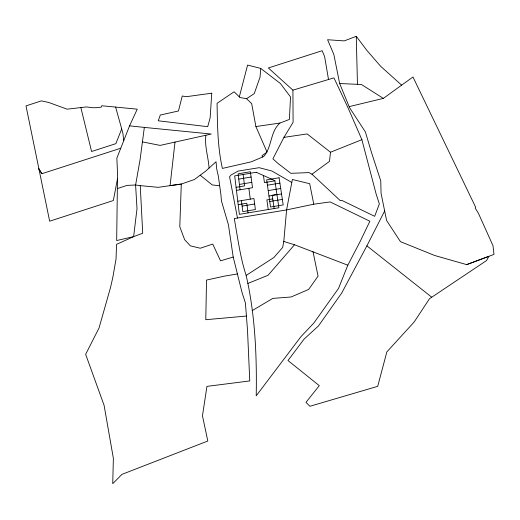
<?xml version="1.0" encoding="UTF-8"?>
<svg xmlns="http://www.w3.org/2000/svg" width="520" height="520" viewBox="0 0 520 520"><rect width="100%" height="100%" fill="white"/><g stroke="black" fill="none" stroke-linecap="round" stroke-linejoin="round"><path stroke-width="0.78" d="M117.403 188.565L127.056 185.386L135.597 185.01L140.251 185.64L142.708 233.239L133.62 236.633L116.675 240.552L117.54 173.778L116.857 158.151L129.565 125.853L137.248 109.174L101.777 105.742L101.478 107.029L100.718 107.178A34.404 26.474 -22.3 0 1 91.65 107.647L86.456 106.931L67.067 109.174L48.685 102.44L41.392 100.874L26 105.885L49.654 221.202L113.328 200.531L117.487 178.847M260.741 68.413L260.039 77.129L254.274 93.594L246.558 98.716L239.961 97.507L234.117 91.767L217.067 103.324C217.477 125.047 217.568 147.173 222.404 168.415L251.244 161.831L263.627 156.559C272.194 147.082 269.971 131.84 279.936 123.052L289.419 119.431L290.511 96.902L280.377 83.486L260.741 68.413L247.592 65.059L239.323 96.876M246.155 275.418L273.891 257.504L282.653 247.462L283.79 241.462L286.592 209.905L292.37 179.484L309.692 183.716L313.781 204.191L330.135 201.929L369.876 221.234L360.366 241.066L347.822 265.194L338.533 288.399L313.814 323.07L300.807 336.817L256.217 395.811C256.9 355.466 255.144 314.88 246.155 275.418C240.097 256.945 237.731 237.66 234.267 218.576L286.592 209.905L313.781 204.191M283.946 137.371L307.151 133.926L330.493 152.23L329.511 161.356L311.961 174.2L309.075 172.601L290.862 173.322L277.583 163.091L272.896 158.815L283.946 137.371L293.098 122.278L292.923 90.135L268.346 67.971L322.159 50.713L324.623 56.602L328.523 79.502M175.006 142.031L170.086 185.647L181.292 184.047L194.376 179.524L205.849 171.002L216.034 161.74L216.697 168.831L218.355 176.267L220.857 194.168L221.442 200.915L228.417 224.731L233.207 257.062L242.021 292.416L245.408 303.004L247.507 330.077L249.756 380.933L206.953 386.373L202.462 415.779L207.799 441.025L121.908 474.383L112.742 483.678L113.36 458.257L104.078 405.275L85.651 354.348L99.021 328.036L110.526 287.528L112.827 277.375L116.038 259.025L116.538 244.361L133.62 236.633L137.007 208.715L135.597 185.01L140.101 159.542L144.339 127.406L211.276 134.043L160.102 145.399L142.623 141.921M205.868 135.233C204.444 146.244 208.41 157.151 209.06 168.083M121.726 128.888L115.856 143.656L91.585 151.495L80.834 107.478M466.687 264.628L494 254.404L492.986 245.7L478.472 213.408L475.144 207.968L475.683 207.311L412.978 76.993L401.642 85.137L380.569 66.209L366.899 50.42L356.272 36.322L344.234 40.898L327.574 39.728L333.834 54.444L339.657 83.525L349.563 107.659L365.417 131.995L371.585 152.789L380.757 180.882L381.056 193.317L386.607 220.519L400.465 241.657L434.616 255.469L466.687 264.628L488.891 256.302L486.61 260.514L429.481 298.74L414.18 321.978L386.841 351.936L377.709 386.341L309.927 406.276L305.975 402.356L319.293 385.651L287.989 360.542L303.999 339.209L318.435 325.962L341.666 293.111L366.893 245.843L384.657 210.977M347.822 265.194L294.528 244.764L268.041 275.301L247.871 283.433M349.427 106.574L383.351 98.391L401.642 85.137M252.181 310.615L272.812 298.396L291.064 296.985L308.653 289.432L318.052 276.166L313.001 251.641M330.493 152.23L361.887 139.678L347.828 107.335L333.957 77.877L292.923 90.135M41.886 173.706L38.812 168.811L41.886 173.706L120.763 148.233M233.207 257.062L220.539 260.839L212.739 244.088L200.265 248.235L190.339 245.837L184.626 239.668L179.79 226.739L181.292 184.047L158.216 187.337L140.251 185.64M238.752 179.101L251.089 177.028M239.415 184.425L251.791 182.351M236.087 187.33L244.589 185.906L243.133 174.48M274.911 180.817L264.446 182.578L263.452 175.513M237.308 273.962L224.289 276.159L206.518 280.072L205.79 319.709L246.331 316.056M236.457 190.398L252.499 187.707L250.386 171.743L238.095 173.81L240.078 189.787M267.436 185.205L279.903 183.118M268.203 190.6L280.709 188.506M276.926 194.447L272.214 195.234L274.137 208.553M237.776 201.233L253.936 198.536L255.392 209.521L242.794 211.614L241.43 200.623M268.976 196.034L281.528 193.934M238.199 204.678L246.799 203.242L248.027 212.888M272.747 198.919L266.877 199.901L268.236 209.534M242.106 206.102L254.664 204.009M269.75 201.5L282.353 199.4M246.558 98.716L251.674 103.617L255.899 126.549L279.936 123.052M339.657 83.525L361.459 84.507L383.351 98.391M129.565 125.853L144.339 127.406M219.511 185.764L212.264 184.938L200.2 175.201M283.79 241.462L294.528 244.764M291.798 182.481L271.85 170.989L259.155 167.687L238.062 171.087L230.971 175.065L229.58 176.735L237.478 218.042M431.541 297.043L366.893 245.843M311.961 174.2L340.294 200.636L341.783 200.363L374.673 216.314L379.36 203.938L376.188 194.194L361.887 139.678M255.899 126.549L267.065 152.113L261.995 155.669L262.502 157.034M115.622 107.081L122.895 133.224L123.741 140.654M248.872 188.318L250.283 199.147M356.272 36.322L357.454 84.351M211.757 93.203L210.145 117.819L207.714 126.678L158.256 120.802L160.297 115.037L178.444 110.987L182.247 96.038L186.472 96.668L211.757 93.203M256.236 172.269L234.689 175.897L239.375 214.325L278.889 207.766L274.885 180.655L256.236 172.269M279.097 177.769L266.669 179.849L270.536 207.006L283.179 204.906L279.097 177.769"/></g></svg>
